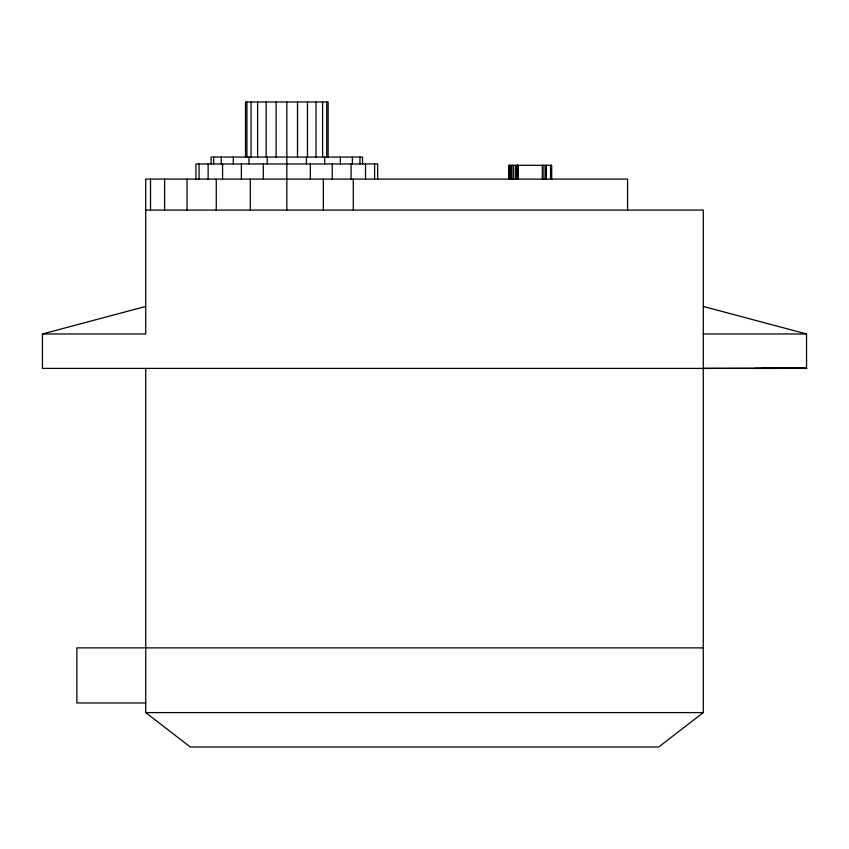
<?xml version="1.0" encoding="UTF-8"?>
<svg xmlns="http://www.w3.org/2000/svg" width="849" height="849" viewBox="0 0 849 849"><rect width="100%" height="100%" fill="white"/><g stroke="black" fill="none" stroke-linecap="round" stroke-linejoin="round"><path stroke-width="1.27" d="M145.71 210.074L703.29 210.074L703.29 712.587L658.686 747.003L190.314 747.003L145.71 712.587L145.71 368.402M703.29 306.447L806.55 333.975L806.55 368.402L42.45 368.402L42.45 333.975L145.71 306.447M779.435 368.211L775.37 368.402L806.55 368.158L703.29 368.402M769.374 368.402L806.55 368.158L754.92 368.402M42.45 333.975L145.71 333.975L145.71 179.097L627.57 179.097L627.57 210.074M703.29 333.975L806.55 333.975M703.29 647.883L76.866 647.883L76.866 702.951L145.71 702.951M145.71 712.587L703.29 712.587M779.435 368.158L806.55 368.402M551.627 179.097L551.627 165.322L508.944 165.322L508.944 179.097M551.447 165.322L551.447 179.097M551.341 165.322L551.341 179.097M550.577 165.322L550.577 179.097M546.268 165.322L546.268 179.097M546.024 165.322L546.024 179.097M543.933 165.322L543.933 179.097M542.331 165.322L542.331 179.097M517.986 165.322L517.986 179.097M517.784 165.322L517.784 179.097M517.37 165.322L517.349 179.097M517.221 165.322L517.221 179.097M517.105 165.322L517.105 179.097M515.63 165.322L515.63 179.097M513.677 165.322L513.677 179.097M512.021 165.322L512.021 179.097M510.727 165.322L510.727 179.097M509.761 165.322L509.761 179.097M509.145 165.322L509.145 179.097M377.688 179.097L377.688 163.953L195.96 163.953L195.96 179.097M374.589 163.953L374.589 179.097M365.516 163.953L365.516 179.097M362.544 163.953L362.544 157.065L211.104 157.065L211.104 163.953M359.965 157.065L359.965 163.953M353.29 179.097L353.29 210.074M352.399 157.065L352.399 163.953M351.072 163.953L351.072 179.097M340.364 157.065L340.364 163.953M332.256 163.953L332.256 179.097M328.128 157.065L328.128 101.997L245.52 101.997L245.52 157.065M326.716 101.997L326.716 157.065M324.689 157.065L324.689 163.953M323.352 179.097L323.352 210.074M322.599 101.997L322.599 157.065M316.03 101.997L316.03 157.065M310.341 163.953L310.341 179.097M307.476 101.997L307.476 157.065M306.425 157.065L306.425 163.953M297.511 101.997L297.511 157.065M286.824 101.997L286.824 210.074M276.137 101.997L276.137 157.065M267.223 157.065L267.223 163.953M266.172 101.997L266.172 157.065M263.307 163.953L263.307 179.097M257.618 101.997L257.618 157.065M251.06 101.997L251.06 157.065M250.296 179.097L250.296 210.074M248.959 157.065L248.959 163.953M246.932 101.997L246.932 157.065M241.392 163.953L241.392 179.097M233.284 157.065L233.284 163.953M222.576 163.953L222.576 179.097M221.249 157.065L221.249 163.953M216.262 179.097L216.262 210.074M213.683 157.065L213.683 163.953M208.132 163.953L208.132 179.097M199.059 163.953L199.059 179.097M187.035 179.097L187.035 210.074M164.61 179.097L164.61 210.074M150.517 179.097L150.517 210.074M806.55 368.211L762.402 368.402L806.55 368.211"/></g></svg>
